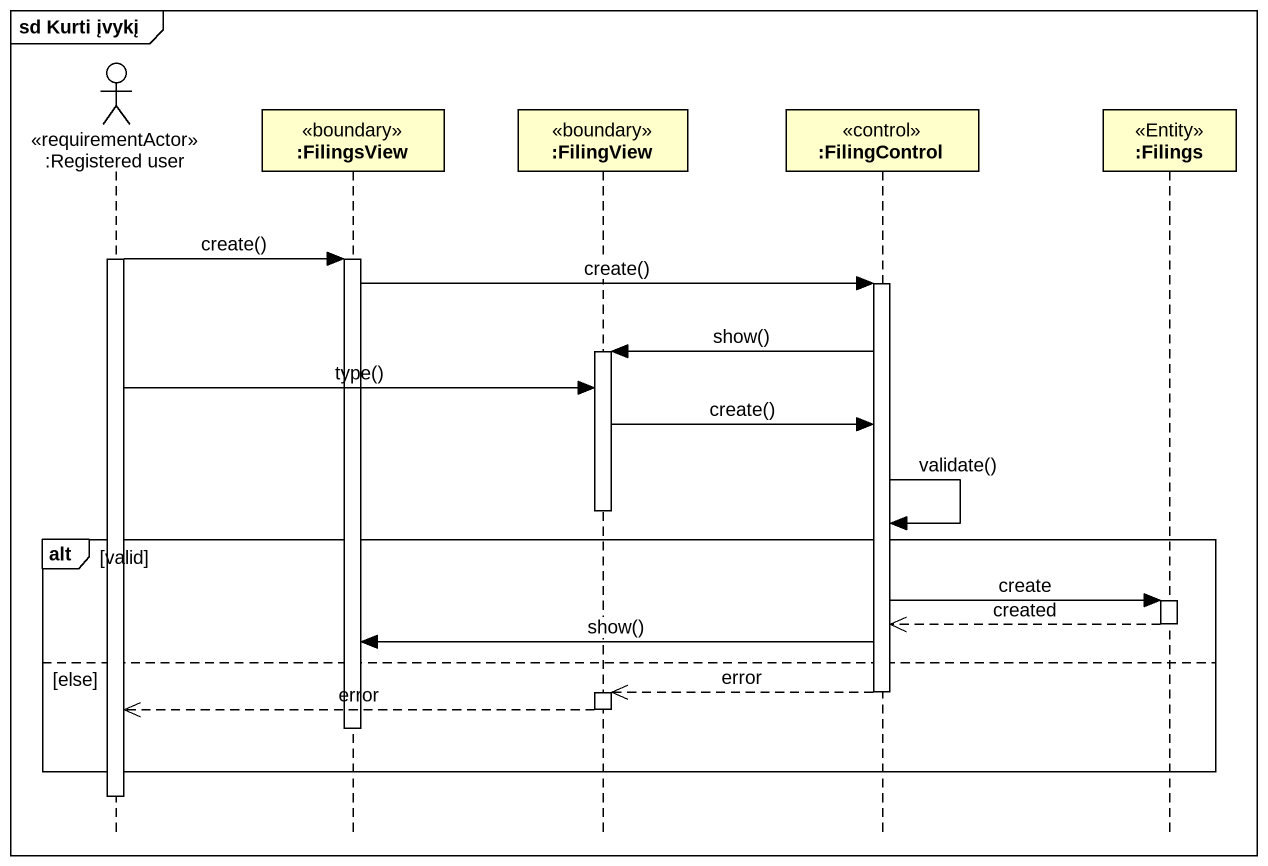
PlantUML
@startuml
mainframe sd Kurti įvykį
hide footbox
actor ":Registered user" as Registered_user <<requirementActor>>
participant ":FilingsView" as FilingsView <<boundary>>
participant ":FilingView" as FilingView <<boundary>>
participant ":FilingControl" as FilingControl <<control>>
participant ":Filings" as Filings <<Entity>>

activate Registered_user
Registered_user -> FilingsView : create()
activate FilingsView
FilingsView -> FilingControl : create()
activate FilingControl
FilingControl -> FilingView : show()
activate FilingView
Registered_user -> FilingView : type()
FilingView -> FilingControl : create()
deactivate FilingView
FilingControl -> FilingControl : validate()
alt valid
  FilingControl -> Filings : create
  activate Filings
  Filings -->> FilingControl : created
  deactivate Filings
  FilingControl -> FilingsView : show()
else else
  FilingControl -->> FilingView : error
  deactivate FilingControl
  activate FilingView
  FilingView -->> Registered_user : error
  deactivate FilingView
  deactivate FilingsView
end
deactivate Registered_user
@enduml
